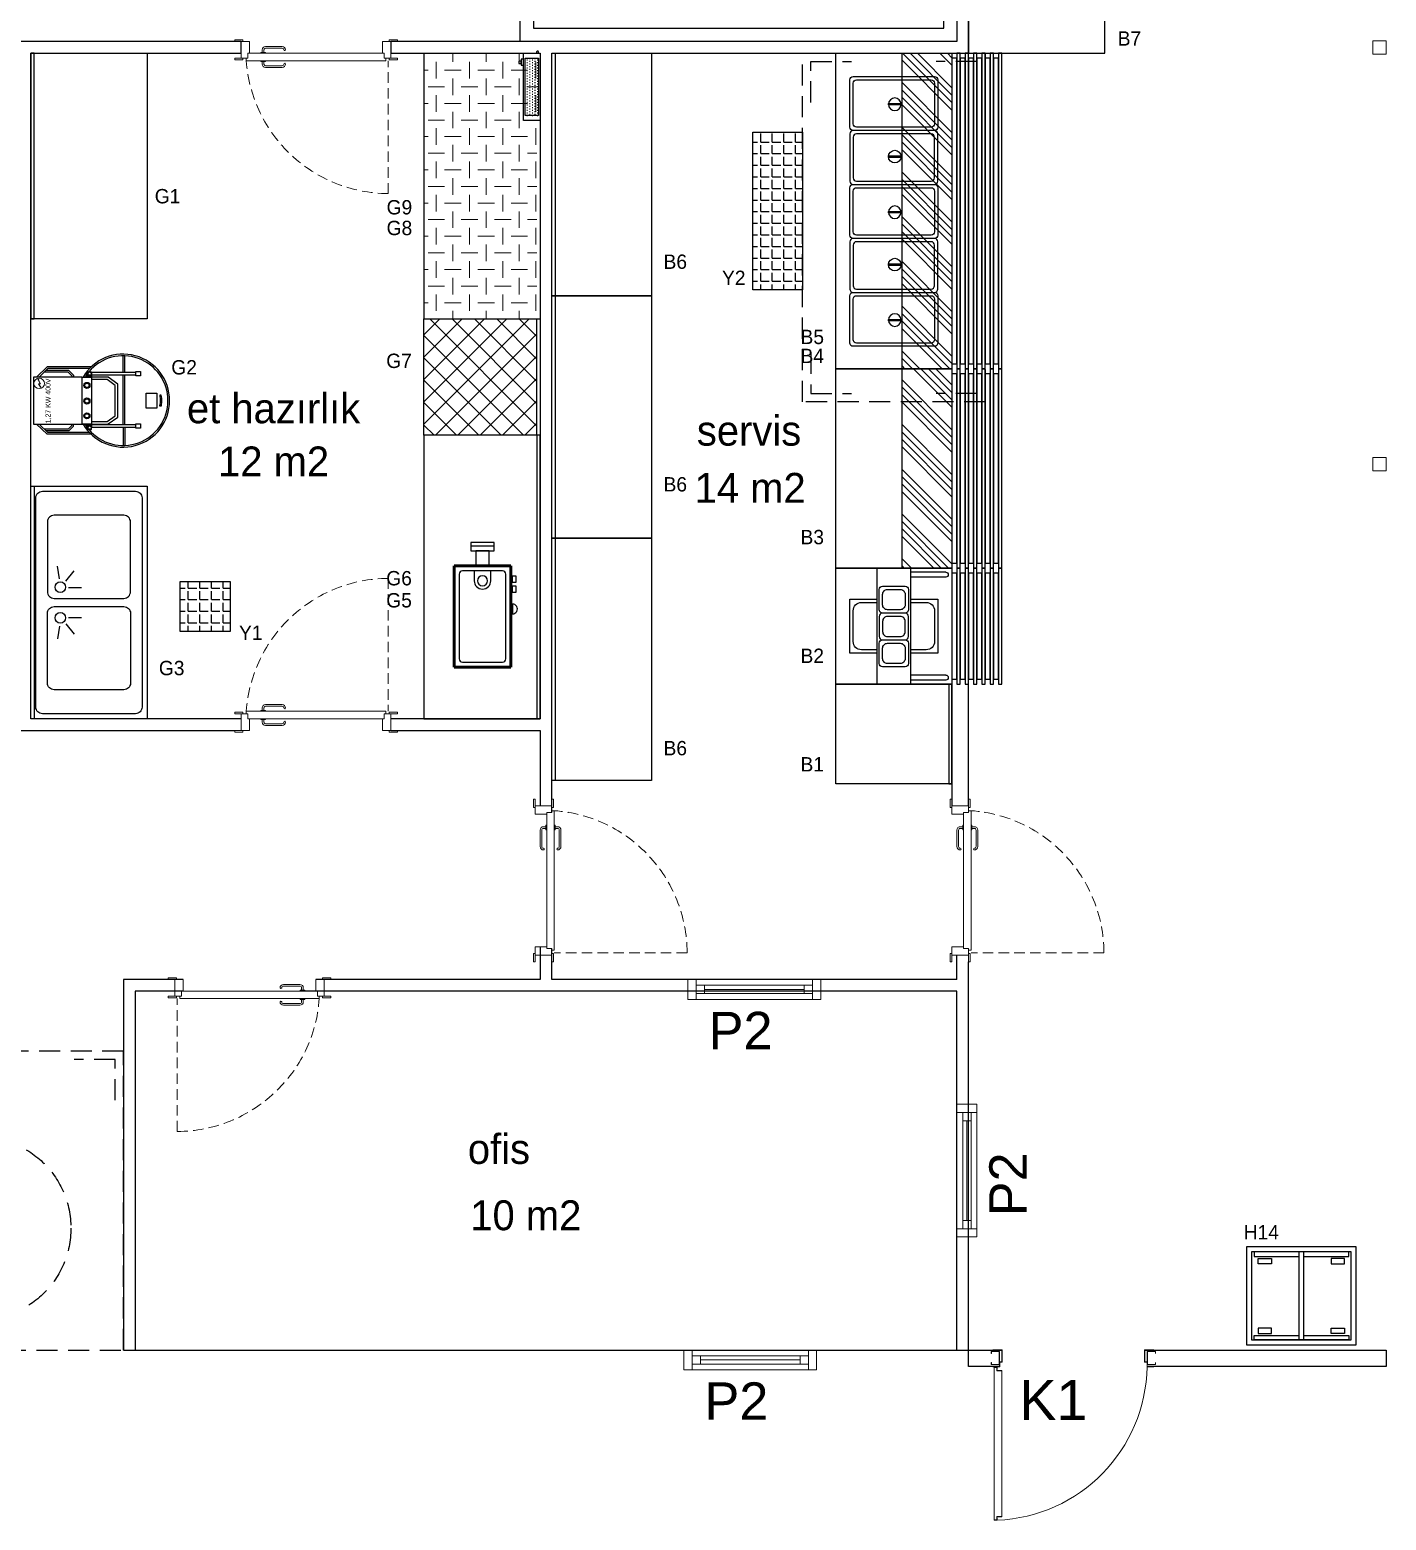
# Model space of a CAD drawing. Header units: millimetres. Extents: x 1025294 to 1031414, y -12734 to -8299.
# Drawn here: x 1028805 to 1029621, y -11163 to -10266 of the extents above; entities that cross this region are included whole.
import ezdxf
from ezdxf.enums import TextEntityAlignment as Align

# ---------------------------------------------------------------- set-up
doc = ezdxf.new("R2010")
doc.units = ezdxf.units.MM
for name, pattern in [('CONTINU', [0]), ('DASHED2', [9.525, 6.35, -3.175]), ('HIDDEN', [0.375, 0.25, -0.125]), ('HIDDENX2', [19.05, 12.7, -6.35])]:
    doc.linetypes.add(name, pattern=pattern)
for name, color, linetype, lineweight in [('-DWG_ANA', 7, 'Continuous', 50), ('-DWG_DETAY1', 7, 'Continuous', 25), ('A_strc-prf', 115, 'Continuous', 9), ('DUVAR', 1, 'Continuous', 40), ('GRC-et', 10, 'Continuous', 15), ('NO', 7, 'Continuous', 30), ('PENCERE', 142, 'Continuous', 13), ('TEFRİŞŞ', 1, 'Continuous', 9), ('WALL INTERNAL', 7, 'Continuous', 50), ('YAZİ', 7, 'Continuous', 5)]:
    doc.layers.add(name, color=color, linetype=linetype, lineweight=lineweight)
for name, color, linetype in [('0-MUTFAK', 7, 'Continuous'), ('DIŞ PANEL', 21, 'Continuous'), ('Kıtc-002 Çizgi', 7, 'Continuous'), ('Kıtc-011 Elk Tes Yazı 001', 1, 'Continuous'), ('Kıtc-014 Elk Tes İşaretler', 1, 'Continuous'), ('S2000-002 Çizgi', 7, 'Continuous'), ('S2000-034 Soğuk Oda', 1, 'Continuous')]:
    doc.layers.add(name, color=color, linetype=linetype)
doc.styles.add('ROMANS', font='ROMANSTW.SHX', dxfattribs={"width": 0.8})
doc.styles.get("Standard").update_dxf_attribs({"font": 'arial.ttf', "height": 400})
doc.styles.add('T3', font='arial.ttf')
doc.styles.add('TAKSİM', font='GOTHIC.TTF', dxfattribs={"height": 20})
doc.styles.add('YENI', font='arial.ttf', dxfattribs={"height": 1})

# ---------------------------------------------------------------- blocks, each defined once
blk = doc.blocks.new('WE2')
at = {"layer": 'A_strc-prf', "linetype": 'DASHED2', "elevation": 0}
blk.add_lwpolyline([(-2278.77, 19384.01, -0.392696), (-2193.23, 19464.02), (-2193.23, 19384.01)], format="xyb", dxfattribs=at)
blk.add_lwpolyline([(-2278.77, 19384.01, -0.392696), (-2193.23, 19464.02), (-2193.23, 19384.01)], format="xyb", dxfattribs=at)
at = {"layer": 'A_strc-prf', "elevation": 0}
for points in [[(-2267.15, 19388.01), (-2257.15, 19388.01, -0.414214), (-2255.15, 19386.01, -0.91685), (-2256.15, 19386.01, 0.414214), (-2257.15, 19387.01), (-2267.15, 19387.01, 0.414214), (-2268.15, 19386.01), (-2268.15, 19384.51), (-2269.15, 19384.51), (-2269.15, 19386.01, -0.414214)], [(-2267.15, 19388.01), (-2257.15, 19388.01, -0.414214), (-2255.15, 19386.01, -0.91685), (-2256.15, 19386.01, 0.414214), (-2257.15, 19387.01), (-2267.15, 19387.01, 0.414214), (-2268.15, 19386.01), (-2268.15, 19384.51), (-2269.15, 19384.51), (-2269.15, 19386.01, -0.414214)], [(-2269.15, 19377.51), (-2269.15, 19379.01), (-2268.15, 19379.01), (-2268.15, 19377.51, 0.414214), (-2267.15, 19376.51), (-2257.15, 19376.51, 0.414214), (-2256.15, 19377.51, -0.91685), (-2255.15, 19377.51, -0.414214), (-2257.15, 19375.51), (-2267.15, 19375.51, -0.414214)], [(-2269.15, 19377.51), (-2269.15, 19379.01), (-2268.15, 19379.01), (-2268.15, 19377.51, 0.414214), (-2267.15, 19376.51), (-2257.15, 19376.51, 0.414214), (-2256.15, 19377.51, -0.91685), (-2255.15, 19377.51, -0.414214), (-2257.15, 19375.51), (-2267.15, 19375.51, -0.414214)]]:
    blk.add_lwpolyline(points, format="xyb", close=True, dxfattribs=at)
for points in [[(-2285.77, 19383.51), (-2280.77, 19383.51), (-2280.77, 19382.51), (-2281.77, 19382.51), (-2285.77, 19382.51)], [(-2285.77, 19383.51), (-2280.77, 19383.51), (-2280.77, 19382.51), (-2281.77, 19382.51), (-2285.77, 19382.51)], [(-2281.77, 19382.51), (-2277.77, 19382.51), (-2277.77, 19379.51), (-2276.77, 19379.51), (-2276.77, 19372.51), (-2281.77, 19372.51)], [(-2281.77, 19382.51), (-2277.77, 19382.51), (-2277.77, 19379.51), (-2276.77, 19379.51), (-2276.77, 19372.51), (-2281.77, 19372.51)], [(-2277.77, 19382.51), (-2278.77, 19382.51), (-2278.77, 19384.01), (-2194.77, 19384.01), (-2194.77, 19382.51), (-2195.77, 19382.51), (-2195.77, 19379.51), (-2196.77, 19379.51), (-2277.77, 19379.51)], [(-2277.77, 19382.51), (-2278.77, 19382.51), (-2278.77, 19384.01), (-2194.77, 19384.01), (-2194.77, 19382.51), (-2195.77, 19382.51), (-2195.77, 19379.51), (-2196.77, 19379.51), (-2277.77, 19379.51)], [(-2270.03, 19384.51), (-2267.28, 19384.51), (-2267.28, 19384.01), (-2270.03, 19384.01)], [(-2270.03, 19384.51), (-2267.28, 19384.51), (-2267.28, 19384.01), (-2270.03, 19384.01)], [(-2270.03, 19379.51), (-2267.28, 19379.51), (-2267.28, 19379.01), (-2270.03, 19379.01)], [(-2270.03, 19379.51), (-2267.28, 19379.51), (-2267.28, 19379.01), (-2270.03, 19379.01)], [(-2196.77, 19379.51), (-2195.77, 19379.51), (-2195.77, 19382.51), (-2191.77, 19382.51), (-2191.77, 19372.51), (-2196.77, 19372.51)], [(-2196.77, 19379.51), (-2195.77, 19379.51), (-2195.77, 19382.51), (-2191.77, 19382.51), (-2191.77, 19372.51), (-2196.77, 19372.51)], [(-2192.77, 19383.51), (-2187.77, 19383.51), (-2187.77, 19382.51), (-2191.77, 19382.51), (-2192.77, 19382.51)], [(-2192.77, 19383.51), (-2187.77, 19383.51), (-2187.77, 19382.51), (-2191.77, 19382.51), (-2192.77, 19382.51)], [(-2285.77, 19372.51), (-2281.77, 19372.51), (-2280.77, 19372.51), (-2280.77, 19371.51), (-2285.77, 19371.51)], [(-2285.77, 19372.51), (-2281.77, 19372.51), (-2280.77, 19372.51), (-2280.77, 19371.51), (-2285.77, 19371.51)], [(-2192.77, 19372.51), (-2191.77, 19372.51), (-2187.77, 19372.51), (-2187.77, 19371.51), (-2192.77, 19371.51)], [(-2192.77, 19372.51), (-2191.77, 19372.51), (-2187.77, 19372.51), (-2187.77, 19371.51), (-2192.77, 19371.51)]]:
    blk.add_lwpolyline(points, close=True, dxfattribs=at)
blk = doc.blocks.new('A$C7A461B3E')
at = {"layer": 'S2000-002 Çizgi'}
for points in [[(0, 0), (59, 0), (59, 66), (0, 66)], [(3, 3), (56, 3), (56, 63), (3, 63)], [(7, 59), (7, 51), (10.05, 51), (10.05, 59)], [(52, 59), (52, 51), (48.95, 51), (48.95, 59)], [(3, 31.5), (56, 31.5), (56, 34.5), (3, 34.5)], [(7, 7), (7, 15), (10.05, 15), (10.05, 7)], [(52, 7), (52, 15), (48.95, 15), (48.95, 7)]]:
    blk.add_lwpolyline(points, close=True, dxfattribs=at)
for points in [[(5.63, 31.5), (5.63, 4.42), (3, 4.42), (3, 61.36), (5.63, 61.36), (5.63, 34.5)], [(53.37, 31.5), (53.37, 4.42), (56, 4.42), (56, 61.36), (53.37, 61.36), (53.37, 34.5)]]:
    blk.add_lwpolyline(points, dxfattribs=at)
blk = doc.blocks.new('80x110')
at = {"layer": 'PENCERE'}
for p, q in [((1931733.5, 147170.7), (1930933.5, 147170.7)), ((1931033.5, 147085.7), (1931033.5, 147135.7)), ((1931633.5, 147110.7), (1931033.5, 147110.7)), ((1931633.5, 147085.7), (1931633.5, 147135.7)), ((1931733.5, 147050.7), (1930933.5, 147050.7))]:
    blk.add_line(p, q, dxfattribs=at)
for points in [[(1930983.5, 147170.7), (1930933.5, 147170.7), (1930933.5, 147050.7), (1930983.5, 147050.7)], [(1931683.5, 147085.7), (1931683.5, 147135.7), (1930983.5, 147135.7), (1930983.5, 147085.7)], [(1931683.5, 147170.7), (1931733.5, 147170.7), (1931733.5, 147050.7), (1931683.5, 147050.7)]]:
    blk.add_lwpolyline(points, close=True, dxfattribs=at)
blk = doc.blocks.new('A$C510426C4')
at = {"layer": 'S2000-002 Çizgi'}
for p, q in [((2.48, 66.25), (2.48, 45)), ((5.51, 66.25), (5.51, 45)), ((64.49, 66.25), (64.49, 45)), ((67.52, 66.25), (67.52, 45))]:
    blk.add_line(p, q, dxfattribs=at)
for points in [[(0, 100), (70, 100), (70, 98), (0, 98)], [(0, 95), (70, 95), (70, 93), (0, 93)], [(0, 90), (70, 90), (70, 88), (0, 88)], [(3, 98), (67, 98), (67, 95), (3, 95)], [(3, 93), (67, 93), (67, 90), (3, 90)], [(3, 93), (67, 93), (67, 90), (3, 90)], [(0, 85), (70, 85), (70, 83), (0, 83)], [(3, 88), (67, 88), (67, 85), (3, 85)], [(3, 88), (67, 88), (67, 85), (3, 85)], [(3, 88), (67, 88), (67, 85), (3, 85)], [(3, 83), (67, 83), (67, 80), (3, 80)], [(0, 80), (70, 80), (70, 78), (0, 78)], [(0, 75), (70, 75), (70, 73), (0, 73)], [(3, 78), (67, 78), (67, 75), (3, 75)], [(3, 73), (67, 73), (67, 70), (3, 70)], [(0, 0), (70, 0), (70, 70), (0, 70)], [(0, 45), (0, 25), (70, 25), (70, 45)]]:
    blk.add_lwpolyline(points, close=True, dxfattribs=at)
for points in [[(51.25, 45), (51.25, 61.5), (18.75, 61.5), (18.75, 45)], [(18.75, 25), (18.75, 8.5), (51.25, 8.5), (51.25, 25)]]:
    blk.add_lwpolyline(points, dxfattribs=at)
for points in [[(49.25, 45), (49.25, 54.5, 0.414214), (44.25, 59.5), (25.75, 59.5, 0.414214), (20.75, 54.5), (20.75, 45)], [(20.75, 25), (20.75, 15.5, 0.414214), (25.75, 10.5), (44.25, 10.5, 0.414214), (49.25, 15.5), (49.25, 25)]]:
    blk.add_lwpolyline(points, format="xyb", dxfattribs=at)
for points in [[(12.5, 26.2), (24.7, 26.2, 0.414214), (26.7, 28.2), (26.7, 41.8, 0.414214), (24.7, 43.8), (12.5, 43.8, 0.414214), (10.5, 41.8), (10.5, 28.2, 0.414214)], [(15.5, 28.2), (21.7, 28.2, 0.414214), (24.7, 31.2), (24.7, 38.8, 0.414214), (21.7, 41.8), (15.5, 41.8, 0.414214), (12.5, 38.8), (12.5, 31.2, 0.414214)], [(40.9, 26.2), (28.7, 26.2, -0.414214), (26.7, 28.2), (26.7, 41.8, -0.414214), (28.7, 43.8), (40.9, 43.8, -0.414214), (42.9, 41.8), (42.9, 28.2, -0.414214)], [(37.9, 28.2), (31.7, 28.2, -0.414214), (28.7, 31.2), (28.7, 38.8, -0.414214), (31.7, 41.8), (37.9, 41.8, -0.414214), (40.9, 38.8), (40.9, 31.2, -0.414214)], [(44.9, 26.2), (57.1, 26.2, 0.414214), (59.1, 28.2), (59.1, 41.8, 0.414214), (57.1, 43.8), (44.9, 43.8, 0.414214), (42.9, 41.8), (42.9, 28.2, 0.414214)], [(47.9, 28.2), (54.1, 28.2, 0.414214), (57.1, 31.2), (57.1, 38.8, 0.414214), (54.1, 41.8), (47.9, 41.8, 0.414214), (44.9, 38.8), (44.9, 31.2, 0.414214)]]:
    blk.add_lwpolyline(points, format="xyb", close=True, dxfattribs=at)
for centre in [(4, 66.25), (66, 66.25), (66, 66.25)]:
    blk.add_arc(centre, 1.51, 0, 180, dxfattribs=at)
blk = doc.blocks.new('A$C4383204F')
at = {"layer": 'S2000-002 Çizgi'}
for points in [[(51, 32.5), (2, 32.5, 0.414214), (0, 30.5), (0, 2, 0.414214), (2, 0), (51, 0, 0.414214), (53, 2), (53, 30.5, 0.414214)], [(49, 30.5), (4, 30.5, 0.414214), (2, 28.5), (2, 4, 0.414214), (4, 2), (49, 2, 0.414214), (51, 4), (51, 28.5, 0.414214)]]:
    blk.add_lwpolyline(points, format="xyb", close=True, dxfattribs=at)
blk.add_lwpolyline([(29.68, 16.18), (22.18, 16.18), (22.18, 15.43), (29.68, 15.43)], close=True, dxfattribs=at)
blk.add_circle((25.93, 15.78), 3.82, dxfattribs=at)
blk = doc.blocks.new('A$C57210E87')
at = {"layer": 'S2000-002 Çizgi'}
h = blk.add_hatch(dxfattribs=at)
h.set_pattern_fill('ANSI34', color=254, style=0)
h.set_pattern_definition([(45, (-7423.186, -591.372), (-13.470384, 13.470384), []), (45, (-7418.696, -591.372), (-13.470384, 13.470384), []), (45, (-7414.205, -591.372), (-13.470384, 13.470384), []), (45, (-7409.715, -591.372), (-13.470384, 13.470384), [])])
h.paths.add_polyline_path([(0, 30), (190, 30), (190, 60), (0, 60)])
for points in [[(0, 100), (190, 100), (190, 30), (0, 30)], [(0, 60), (190, 60), (190, 30), (0, 30)], [(0, 25), (190, 25), (190, 27), (0, 27)], [(3, 27), (187, 27), (187, 30), (3, 30)], [(0, 20), (190, 20), (190, 22), (0, 22)], [(3, 22), (187, 22), (187, 25), (3, 25)], [(3, 17), (187, 17), (187, 20), (3, 20)], [(0, 15), (190, 15), (190, 17), (0, 17)], [(0, 10), (190, 10), (190, 12), (0, 12)], [(3, 12), (187, 12), (187, 15), (3, 15)], [(3, 12), (187, 12), (187, 15), (3, 15)], [(3, 12), (187, 12), (187, 15), (3, 15)], [(3, 7), (187, 7), (187, 10), (3, 10)], [(3, 7), (187, 7), (187, 10), (3, 10)], [(0, 5), (190, 5), (190, 7), (0, 7)], [(0, 0), (190, 0), (190, 2), (0, 2)], [(3, 2), (187, 2), (187, 5), (3, 5)]]:
    blk.add_lwpolyline(points, close=True, dxfattribs=at)
at = {"layer": 'S2000-002 Çizgi', "extrusion": (0, 0, -1), "zscale": -1, "rotation": 90}
for p in [(-13.5, 38.5), (-78.5, 38.5), (-143.5, 38.5)]:
    blk.add_blockref('A$C4383204F', p, dxfattribs=at)
at = {"layer": 'S2000-002 Çizgi', "rotation": 90}
for p in [(78.5, 38.5), (143.5, 38.5)]:
    blk.add_blockref('A$C4383204F', p, dxfattribs=at)
blk = doc.blocks.new('A$C4E1C55C0')
at = {"layer": 'S2000-002 Çizgi'}
for points in [[(0, 120), (0, 0), (2, 0), (2, 120)], [(2, 117), (2, 3), (5, 3), (5, 117)], [(5, 120), (5, 0), (7, 0), (7, 120)], [(7, 117), (7, 3), (10, 3), (10, 117)], [(7, 117), (7, 3), (10, 3), (10, 117)], [(10, 120), (10, 0), (12, 0), (12, 120)], [(12, 117), (12, 3), (15, 3), (15, 117)], [(12, 117), (12, 3), (15, 3), (15, 117)], [(12, 117), (12, 3), (15, 3), (15, 117)], [(15, 120), (15, 0), (17, 0), (17, 120)], [(17, 117), (17, 3), (20, 3), (20, 117)], [(20, 120), (20, 0), (22, 0), (22, 120)], [(22, 117), (22, 3), (25, 3), (25, 117)], [(25, 120), (25, 0), (27, 0), (27, 120)], [(27, 117), (27, 3), (30, 3), (30, 117)], [(100, 120), (100, 0), (30, 0), (30, 120)]]:
    blk.add_lwpolyline(points, close=True, dxfattribs=at)
blk = doc.blocks.new('A$C29431E44')
at = {"layer": 'Kıtc-014 Elk Tes İşaretler', "linetype": 'Continuous', "lineweight": 0}
for p, q in [((2.9, 3.66), (0.96, 2.3)), ((0.96, 2.3), (1, 2.21)), ((1, 2.21), (2.81, 3.48)), ((2.81, 3.48), (2.9, 2.31)), ((3, 2.49), (2.9, 3.66)), ((2.9, 2.31), (5.24, 3.52)), ((5.18, 3.62), (3, 2.49)), ((5.66, 3.81), (5.09, 3.77)), ((5.09, 3.77), (5.17, 3.64)), ((5.17, 3.64), (5.34, 3.36)), ((5.24, 3.52), (5.19, 3.62)), ((5.34, 3.36), (5.66, 3.81))]:
    blk.add_line(p, q, dxfattribs=at)
blk.add_circle((3.16, 3.16), 3.16, dxfattribs=at)
blk = doc.blocks.new('A$C5DC8673B')
at = {"layer": 'Kıtc-002 Çizgi'}
for p, q in [((9.81, 60.6), (9.81, 74.46)), ((10.81, 61.02), (10.81, 75.5)), ((45.07, 61.02), (45.07, 75.5)), ((46.07, 60.6), (46.07, 74.46)), ((12.51, 57.9), (9.81, 60.6)), ((12.93, 58.9), (10.81, 61.02)), ((12.51, 57.9), (13.78, 57.9)), ((12.93, 58.9), (13.78, 58.9)), ((42.95, 58.9), (42.1, 58.9)), ((43.36, 57.9), (42.1, 57.9)), ((42.95, 58.9), (45.07, 61.02)), ((43.36, 57.9), (46.07, 60.6)), ((12.86, 49.25), (12.86, 46.97)), ((13.78, 52.49), (13.78, 46.97)), ((13.27, 27.91), (43.51, 27.91)), ((44.79, 27.91), (54.94, 27.91)), ((13.27, 26.91), (43.51, 26.91)), ((44.79, 26.91), (54.92, 26.91)), ((25.28, 5.74), (25.55, 5.7)), ((25.28, 4.93), (25.55, 4.89)), ((30.59, 5.74), (30.32, 5.7)), ((30.59, 4.93), (30.32, 4.89))]:
    blk.add_line(p, q, dxfattribs=at)
for points in [[(13.78, 52.49), (42.1, 52.49), (42.1, 81.92), (13.78, 81.92)], [(10.58, 49.85), (13.78, 49.85), (13.78, 49.25), (10.58, 49.25)], [(12.86, 49.25), (10.58, 49.25), (10.58, 46.97), (12.86, 46.97)], [(12, 20.21), (13.27, 20.21), (13.27, 46.97), (12, 46.97)], [(13.78, 49.25), (12.86, 49.25), (12.86, 46.97), (13.78, 46.97)], [(13.78, 52.49), (42.1, 52.49), (42.1, 46.97), (13.78, 46.97)], [(42.1, 49.82), (45.29, 49.82), (45.29, 49.23), (42.1, 49.23)], [(43.01, 46.95), (42.1, 46.95), (42.1, 49.23), (43.01, 49.23)], [(43.01, 49.23), (45.29, 49.23), (45.29, 46.95), (43.01, 46.95)], [(43.51, 20.19), (44.79, 20.19), (44.79, 46.95), (43.51, 46.95)], [(11.26, 20.21), (14.01, 20.21), (14.01, 17.47), (11.26, 17.47)], [(42.78, 20.19), (45.52, 20.19), (45.52, 17.45), (42.78, 17.45)], [(23.37, 13.98), (32.5, 13.98), (32.5, 7.59), (23.37, 7.59)], [(24.56, 5.74), (25.28, 5.74), (25.28, 4.93), (24.56, 4.93)], [(31.32, 5.74), (30.59, 5.74), (30.59, 4.93), (31.32, 4.93)]]:
    blk.add_lwpolyline(points, close=True, dxfattribs=at)
for points in [[(7.66, 47.23), (7.66, 73.69), (13.78, 79.99)], [(8.66, 48.22), (8.66, 73.29), (13.78, 78.56)], [(48.21, 47.23), (48.21, 73.69), (42.1, 79.99)], [(47.21, 48.22), (47.21, 73.29), (42.1, 78.56)], [(13.78, 46.97), (13.78, 37.33), (13.9, 36.96), (18.04, 31.19), (18.44, 31.17), (37.43, 31.17), (37.84, 31.19), (41.98, 36.96), (42.1, 37.33), (42.1, 46.97)], [(15.28, 46.97), (15.28, 37.61), (18.82, 32.67), (37.05, 32.67), (40.6, 37.61), (40.6, 46.97)]]:
    blk.add_lwpolyline(points, dxfattribs=at)
for centre, radius in [((11.69, 48.13), 1), ((18.78, 49.73), 1.82), ((18.78, 49.73), 1.28), ((27.7, 49.73), 1.82), ((27.7, 49.73), 1.28), ((37.09, 49.73), 1.82), ((37.09, 49.73), 1.28), ((44.19, 48.13), 1)]:
    blk.add_circle(centre, radius, dxfattribs=at)
for centre, radius, start, end in [((27.94, 27.91), 28, 120.37847, 59.62153), ((27.94, 27.91), 27, 130.00552, 49.99448), ((27.94, 27.91), 27, 121.63053, 125.66401), ((27.94, 27.91), 27, 54.24941, 58.36948), ((27.94, 14.35), 8.97, 254.57781, 285.42219), ((27.94, 13.54), 8.97, 254.57781, 285.42219)]:
    blk.add_arc(centre, radius, start, end, dxfattribs=at)
for points, knots in [([(1.23, 27.91), (1.16, 27.91), (1.06, 27.91), (0.97, 27.91), (0.94, 27.91)], [0, 0, 0, 0, 0.1306613, 0.1926211, 0.1926211, 0.1926211, 0.1926211]), ([(1.23, 27.91), (1.16, 27.91), (1.06, 27.91), (0.97, 27.91), (0.94, 27.91)], [0, 0, 0, 0, 0.1306613, 0.1926211, 0.1926211, 0.1926211, 0.1926211]), ([(12, 27.91), (11.69, 27.91), (11.39, 27.91), (11.08, 27.91), (10.43, 27.91), (8.89, 27.91), (6.48, 27.91), (3.85, 27.91), (2.1, 27.91), (1.23, 27.91)], [-0.091879, -0.091879, -0.091879, -0.091879, 0, 0, 0, 0.196291, 0.46418, 0.732097, 1, 1, 1, 1]), ([(12, 27.91), (11.69, 27.91), (11.39, 27.91), (11.08, 27.91), (10.43, 27.91), (8.89, 27.91), (6.48, 27.91), (3.85, 27.91), (2.1, 27.91), (1.23, 27.91)], [-0.091879, -0.091879, -0.091879, -0.091879, 0, 0, 0, 0.196291, 0.46418, 0.732097, 1, 1, 1, 1]), ([(12, 26.91), (11.97, 26.91), (11.94, 26.91), (11.87, 26.91), (11.82, 26.91), (11.66, 26.91), (11.56, 26.91), (11.44, 26.91), (11.43, 26.91), (11.38, 26.91), (11.35, 26.91), (11.26, 26.91), (11.2, 26.91), (11.12, 26.91), (11.11, 26.91), (11.08, 26.91), (11.07, 26.91), (11.05, 26.91), (11.04, 26.91), (11.02, 26.91), (11, 26.91), (10.95, 26.91), (10.91, 26.91), (10.81, 26.91), (10.74, 26.91), (10.52, 26.91), (10.38, 26.91), (9.96, 26.91), (9.68, 26.91), (9.37, 26.91), (9.34, 26.91), (9.27, 26.91), (9.22, 26.91), (9.16, 26.91), (9.15, 26.91), (9.14, 26.91), (9.13, 26.91), (9.12, 26.91), (9.11, 26.91), (9.09, 26.91), (9.08, 26.91), (9.04, 26.91), (9.02, 26.91), (8.94, 26.91), (8.89, 26.91), (8.74, 26.91), (8.64, 26.91), (8.33, 26.91), (8.13, 26.91), (7.51, 26.91), (7.11, 26.91), (6.66, 26.91), (6.62, 26.91), (6.56, 26.91), (6.55, 26.91), (6.52, 26.91), (6.51, 26.91), (6.49, 26.91), (6.49, 26.91), (6.47, 26.91), (6.46, 26.91), (6.44, 26.91), (6.42, 26.91), (6.38, 26.91), (6.34, 26.91), (6.25, 26.91), (6.19, 26.91), (6, 26.91), (5.88, 26.91), (5.5, 26.91), (5.25, 26.91), (4.98, 26.91), (4.95, 26.91), (4.88, 26.91), (4.83, 26.91), (4.68, 26.91), (4.58, 26.91), (4.29, 26.91), (4.09, 26.91), (3.88, 26.91), (3.87, 26.91), (3.85, 26.91), (3.84, 26.91), (3.82, 26.91), (3.81, 26.91), (3.78, 26.91), (3.76, 26.91), (3.7, 26.91), (3.66, 26.91), (3.54, 26.91), (3.46, 26.91), (3.22, 26.91), (3.06, 26.91), (2.57, 26.91), (2.25, 26.91), (1.7, 26.91), (1.46, 26.91), (1.23, 26.91)], [-0.091879, -0.091879, -0.091879, -0.091879, -0.084163, -0.084163, -0.068729, -0.068729, -0.037862, -0.037862, -0.033319, -0.033319, -0.024232, -0.024232, -0.006058, -0.006058, -0.000672, -0.000672, 0.001993, 0.001993, 0.004658, 0.004658, 0.009988, 0.009988, 0.020649, 0.020649, 0.04197, 0.04197, 0.084612, 0.084612, 0.169896, 0.169896, 0.17737, 0.17737, 0.192318, 0.192318, 0.194954, 0.194954, 0.196886, 0.196886, 0.198819, 0.198819, 0.202683, 0.202683, 0.210411, 0.210411, 0.225868, 0.225868, 0.256781, 0.256781, 0.318608, 0.318608, 0.442262, 0.442262, 0.455315, 0.455315, 0.459598, 0.459598, 0.462633, 0.462633, 0.465016, 0.465016, 0.4674, 0.4674, 0.472167, 0.472167, 0.481702, 0.481702, 0.500771, 0.500771, 0.538909, 0.538909, 0.615186, 0.615186, 0.622666, 0.622666, 0.637628, 0.637628, 0.667551, 0.667551, 0.727398, 0.727398, 0.731293, 0.731293, 0.734369, 0.734369, 0.737445, 0.737445, 0.743597, 0.743597, 0.755901, 0.755901, 0.780509, 0.780509, 0.829725, 0.829725, 0.928156, 0.928156, 1, 1, 1, 1])]:
    blk.add_open_spline(points, degree=3, knots=knots, dxfattribs=at)
at = {"layer": 'Kıtc-014 Elk Tes İşaretler'}
blk.add_blockref('A$C29431E44', (35.14, 75.32), dxfattribs=at)
at = {"layer": 'Kıtc-011 Elk Tes Yazı 001', "insert": (14.28, 74.65), "char_height": 3, "attachment_point": 1}
blk.add_mtext_dynamic_manual_height_columns('{\\f@Arial Unicode MS|b0|i0|c162|p34;1,27 KW 400V }', width=31.2688, gutter_width=50, heights=[0], dxfattribs=at)
blk = doc.blocks.new('1YM-inox2000STR')
at = {"layer": '-DWG_ANA', "color": 0}
for p, q in [((61, 0), (0, 0)), ((0, 0), (0, -34)), ((61, -34), (61, 0)), ((0, -34), (61, -34))]:
    blk.add_line(p, q, dxfattribs=at)
at = {"layer": '-DWG_DETAY1', "color": 0}
blk.add_lwpolyline([(58, -5), (58, -29, -0.414214), (56, -31), (5, -31, -0.414214), (3, -29), (3, -5, -0.414214), (5, -3), (56, -3, -0.414214)], format="xyb", close=True, dxfattribs=at)
for points in [[(-9, -10), (-9, -24), (-14, -24), (-14, -10), (-9, -10)], [(-12, -10), (-12, -24)], [(0, -21), (-9, -21), (-9, -13), (0, -13)], [(10, -35), (6, -35), (6, -37), (10, -37), (10, -35)], [(16, -35), (12, -35), (12, -37), (16, -37), (16, -35)]]:
    blk.add_lwpolyline(points, dxfattribs=at)
for points in [[(3, -12), (9, -12, -1), (9, -22), (3, -22)], [(26, -35), (29, -35, -1.004224), (23, -35), (26, -35)]]:
    blk.add_lwpolyline(points, format="xyb", dxfattribs=at)
blk.add_circle((9, -17), 3, dxfattribs=at)
at = {"layer": 'NO', "linetype": 'Continuous', "style": 'ROMANS', "width": 0.8}
blk.add_attdef('NO', text='', height=10, dxfattribs=at).set_placement((31, -17), align=Align.MIDDLE)
blk = doc.blocks.new('A$C3BCB2360')
at = {"layer": 'Kıtc-002 Çizgi'}
h = blk.add_hatch(dxfattribs=at)
h.set_pattern_fill('DOTS', color=256, style=0)
h.set_pattern_definition([(0, (-5262.7797, -8365.3325), (0.79375, 1.5875), [0, -1.5875])])
h.paths.add_polyline_path([(3, 11.83), (3, 3.83), (37.5, 3.83), (37.5, 11.83)])
for points in [[(0, 2.83), (40.5, 2.83), (40.5, 12.83), (0, 12.83)], [(3, 3.83), (37.5, 3.83), (37.5, 11.83), (3, 11.83)], [(40.5, 11.83), (41.4, 11.83), (41.7, 11.53), (41.7, 10.93), (41.4, 10.63), (40.5, 10.63)], [(33.33, 2.83), (36.88, 2.83), (36.88, 1.42), (33.33, 1.42)], [(34.4, 1.42), (35.81, 1.42), (35.81, 0), (34.4, 0)]]:
    blk.add_lwpolyline(points, close=True, dxfattribs=at)
blk = doc.blocks.new('Evye2.140-70')
at = {"color": 251}
for p, q in [((-84.16, -17.24), (-91.97, -16.13)), ((-55.84, -17.24), (-48.03, -16.13)), ((-82.93, -21.05), (-89.03, -26.06)), ((-79.02, -22.71), (-79.02, -30.6)), ((-60.98, -22.71), (-60.98, -30.6)), ((-57.07, -21.05), (-50.97, -26.06))]:
    blk.add_line(p, q, dxfattribs=at)
for points in [[(0, -70), (-140, -70), (-140, 0), (0, 0)], [(0, -2), (-140, -2), (-140, 0), (0, 0)]]:
    blk.add_lwpolyline(points, close=True)
blk.add_lwpolyline([(-7, -67), (-133, -67, -0.414214), (-137, -63), (-137, -7, -0.414214), (-133, -3), (-7, -3, -0.414214), (-3, -7), (-3, -63, -0.414214)], format="xyb", close=True)
for points in [[(-76.5, -60), (-118.5, -60, -0.414214), (-122.5, -56), (-122.5, -14, -0.414214), (-118.5, -10), (-76.5, -10, -0.414214), (-72.5, -14), (-72.5, -56, -0.414214)], [(-63.5, -60), (-21.5, -60, 0.414214), (-17.5, -56), (-17.5, -14, 0.414214), (-21.5, -10), (-63.5, -10, 0.414214), (-67.5, -14), (-67.5, -56, 0.414214)]]:
    blk.add_lwpolyline(points, format="xyb", close=True, dxfattribs=at)
for centre in [(-79.21, -17.74), (-60.79, -17.74)]:
    blk.add_circle(centre, 3.19, dxfattribs=at)
blk = doc.blocks.new('K1 895X2035 (80)')
at = {"color": 171, "lineweight": 15}
for p, q in [((-49641.1, -7285.8), (-49591.1, -7285.8)), ((-49641.1, -7285.8), (-49641.1, -7297.8)), ((-49641.1, -7297.8), (-49639.9, -7297.8)), ((-49641.1, -7365.8), (-49641.1, -7353.8)), ((-49639.9, -7353.8), (-49641.1, -7353.8)), ((-49639.9, -7287), (-49592.3, -7287)), ((-49639.9, -7287), (-49639.9, -7297.8)), ((-49639.9, -7364.6), (-49639.9, -7353.8)), ((-49631.6, -7272.3), (-49631.6, -7273.8)), ((-49592.3, -7287), (-49592.3, -7364.6)), ((-49591.1, -7285.8), (-49591.1, -7365.8)), ((-48651.1, -7285.8), (-48701.1, -7285.8)), ((-48701.1, -7285.8), (-48701.1, -7365.8)), ((-48652.3, -7287), (-48699.9, -7287)), ((-48699.9, -7287), (-48699.9, -7364.6)), ((-48660.6, -7272.3), (-48660.6, -7273.8)), ((-48652.3, -7287), (-48652.3, -7297.8)), ((-48651.1, -7297.8), (-48652.3, -7297.8)), ((-48652.3, -7364.6), (-48652.3, -7353.8)), ((-48652.3, -7353.8), (-48651.1, -7353.8)), ((-48651.1, -7285.8), (-48651.1, -7297.8)), ((-48651.1, -7365.8), (-48651.1, -7353.8)), ((-49591.1, -7365.8), (-49641.1, -7365.8)), ((-49592.3, -7364.6), (-49639.9, -7364.6)), ((-49631.6, -7375.3), (-49631.6, -7373.8)), ((-48701.1, -7365.8), (-48651.1, -7365.8)), ((-48699.9, -7364.6), (-48652.3, -7364.6)), ((-48660.6, -7375.3), (-48660.6, -7373.8))]:
    blk.add_line(p, q, dxfattribs=at)
for points in [[(-49605.3, -7256.5), (-49605.3, -7271.5), (-49623.3, -7271.5), (-49623.3, -6349.1), (-49605.3, -6349.1), (-49605.3, -6364.1), (-49606.5, -6364.1), (-49606.5, -6350.3), (-49622.1, -6350.3), (-49622.1, -7270.3), (-49606.5, -7270.3), (-49606.5, -7256.5)], [(-49621.5, -7270.3), (-49606.5, -7270.3), (-49606.5, -7250.3), (-49576.5, -7250.3), (-49576.5, -6370.3), (-49606.5, -6370.3), (-49606.5, -6350.3), (-49621.5, -6350.3), (-49621.5, -6351.5), (-49607.7, -6351.5), (-49607.7, -6371.5), (-49577.7, -6371.5), (-49577.7, -7249.1), (-49607.7, -7249.1), (-49607.7, -7269.1), (-49621.5, -7269.1)]]:
    blk.add_lwpolyline(points, close=True, dxfattribs=at)
for points in [[(-49631.6, -7272.3), (-49589.6, -7272.3), (-49589.6, -7300.3), (-49574.6, -7300.3), (-49574.6, -7375.3), (-49631.6, -7375.3)], [(-49631.6, -7373.8), (-49576.1, -7373.8), (-49576.1, -7301.8), (-49591.1, -7301.8), (-49591.1, -7273.8), (-49631.6, -7273.8)], [(-48660.6, -7272.3), (-48702.6, -7272.3), (-48702.6, -7300.3), (-48717.6, -7300.3), (-48717.6, -7375.3), (-48660.6, -7375.3)], [(-48660.6, -7373.8), (-48716.1, -7373.8), (-48716.1, -7301.8), (-48701.1, -7301.8), (-48701.1, -7273.8), (-48660.6, -7273.8)]]:
    blk.add_lwpolyline(points, dxfattribs=at)
blk.add_arc((-49641.1, -7287), 938.6, 0.92162, 87.81359, dxfattribs=at)
blk = doc.blocks.new('DIŞ-K1 KAPILI-2514-G-B-(80)')
at = {"layer": 'DIŞ PANEL'}
for points in [[(186, 100), (0, 100), (0, 0), (201, 0)], [(1066.2, 0), (2514, 0), (2514, 100), (1081.2, 100)]]:
    blk.add_lwpolyline(points, dxfattribs=at)
blk.add_blockref('K1 895X2035 (80)', (49777.1, 7373.8))

msp = doc.modelspace()

# ---------------------------------------------------------------- hatches: boundary and pattern name
h = msp.add_hatch()
h.set_pattern_fill('ANGLE', color=256, angle=360)
h.set_pattern_definition([(360, (1027253.9685, -17178.738), (-1e-14, 6.985), [5.08, -1.905]), (90, (1027253.9685, -17178.738), (-6.985, -1e-14), [5.08, -1.905])])
h.paths.add_polyline_path([(1029269.91, -10422.47), (1029239.91, -10422.47), (1029239.91, -10327.47), (1029269.91, -10327.47)])
h = msp.add_hatch()
h.set_pattern_fill('ANGLE', color=256, angle=360)
h.set_pattern_definition([(360, (1026909.2185, -17384.4384), (-1e-14, 6.985), [5.08, -1.905]), (90, (1026909.2185, -17384.4384), (-6.985, -1e-14), [5.08, -1.905])])
h.paths.add_polyline_path([(1028925.16, -10628.17), (1028895.16, -10628.17), (1028895.16, -10598.17), (1028925.16, -10598.17)])
at = {"layer": 'GRC-et'}
h = msp.add_hatch(dxfattribs=at)
h.set_pattern_fill('CHECKERED', color=256, scale=10, style=0)
h.set_pattern_definition([(0, (5244.332, 79.806), (10, 10), [10, -10]), (90, (5249.332, 84.806), (-10, 10), [10, -10])])
h.paths.add_polyline_path([(1029041.91, -10439.97), (1029041.91, -10279.97), (1029109.91, -10279.97), (1029109.91, -10439.97)])
h = msp.add_hatch(dxfattribs=at)
h.set_pattern_fill('ANSI37', color=256, scale=3, style=0)
h.set_pattern_definition([(45, (5231.856, -3.472), (-6.73519209, 6.73519209), []), (135, (5231.856, -3.472), (-6.73519209, -6.73519209), [])])
h.paths.add_polyline_path([(1029109.91, -10439.97), (1029041.91, -10439.97), (1029041.91, -10509.97), (1029109.91, -10509.97)])
at = {"layer": 'S2000-002 Çizgi'}
h = msp.add_hatch(dxfattribs=at)
h.set_pattern_fill('ANSI34', color=254, angle=-90, style=0)
h.set_pattern_definition([(315, (62279.733, -8175.426), (13.4703842, 13.4703842), []), (315, (62279.733, -8179.916), (13.4703842, 13.4703842), []), (315, (62279.733, -8184.406), (13.4703842, 13.4703842), []), (315, (62279.733, -8188.896), (13.4703842, 13.4703842), [])])
h.paths.add_polyline_path([(1029359.91, -10469.97), (1029329.91, -10469.97), (1029329.91, -10589.97), (1029359.91, -10589.97)])
h.paths.add_polyline_path([(1029359.91, -10589.97), (1029329.91, -10589.97)], flags=17)

# ---------------------------------------------------------------- linework, layer by layer
at = {"linetype": 'CONTINU'}
for p, q in [((1029362.91, -9774.47), (1029362.91, -10272.97)), ((1029369.91, -10279.97), (1029369.91, -9774.47)), ((1028931.91, -10272.97), (1028713.41, -10272.97)), ((1028931.91, -10279.97), (1028931.91, -10272.97)), ((1029362.91, -10272.97), (1029021.91, -10272.97)), ((1029021.91, -10272.97), (1029021.91, -10279.97)), ((1028805.16, -10680.72), (1028805.16, -10279.97)), ((1028805.16, -10279.97), (1028931.91, -10279.97)), ((1029021.91, -10279.97), (1029111.91, -10279.97)), ((1029111.91, -10279.97), (1029111.91, -10680.72)), ((1029118.91, -10279.97), (1029369.91, -10279.97)), ((1029118.91, -10737.1), (1029118.91, -10279.97)), ((1028713.41, -10687.72), (1028927.91, -10687.72)), ((1028931.91, -10680.72), (1028805.16, -10680.72)), ((1029111.91, -10680.72), (1029021.91, -10680.72)), ((1029021.91, -10687.72), (1029111.91, -10687.72)), ((1029111.91, -10687.72), (1029111.91, -10733.1)), ((1029111.91, -10818.1), (1029111.91, -10837.72)), ((1029118.91, -10837.72), (1029118.91, -10819.1)), ((1029362.91, -10837.72), (1029362.91, -10823.1)), ((1029369.91, -11060.85), (1029369.91, -10827.1)), ((1028860.91, -10837.72), (1028860.91, -11060.85)), ((1028896.87, -10837.72), (1028860.91, -10837.72)), ((1029111.91, -10837.72), (1028976.87, -10837.72)), ((1029362.91, -10837.72), (1029118.91, -10837.72)), ((1028867.91, -10844.72), (1028867.91, -11060.85)), ((1028896.87, -10844.72), (1028867.91, -10844.72)), ((1029362.91, -10844.72), (1028967.38, -10844.72)), ((1029362.91, -11060.85), (1029362.91, -10844.72)), ((1028860.91, -11060.85), (1029369.91, -11060.85)), ((1028867.91, -11060.85), (1029362.91, -11060.85))]:
    msp.add_line(p, q, dxfattribs=at)
for p, q in [((1029041.91, -10279.97), (1029041.91, -10439.97)), ((1029041.91, -10439.97), (1029111.91, -10439.97))]:
    msp.add_line(p, q)
at = {"ltscale": 5}
for points in [[(1029369.91, -10279.97), (1029451.91, -10279.97), (1029451.91, -10209.97), (1029369.91, -10209.97)], [(1028875.16, -10439.97), (1028805.16, -10439.97), (1028805.16, -10279.97), (1028875.16, -10279.97)], [(1028807.16, -10279.97), (1028805.16, -10279.97), (1028805.16, -10439.97), (1028807.16, -10439.97)], [(1029178.91, -10425.97), (1029118.91, -10425.97), (1029118.91, -10279.97), (1029178.91, -10279.97)], [(1029120.91, -10425.97), (1029118.91, -10425.97), (1029118.91, -10279.97), (1029120.91, -10279.97)], [(1029178.91, -10571.97), (1029118.91, -10571.97), (1029118.91, -10425.97), (1029178.91, -10425.97)], [(1029120.91, -10571.97), (1029118.91, -10571.97), (1029118.91, -10425.97), (1029120.91, -10425.97)], [(1029111.91, -10509.97), (1029041.91, -10509.97), (1029041.91, -10439.97), (1029111.91, -10439.97)], [(1029109.91, -10439.97), (1029111.91, -10439.97), (1029111.91, -10509.97), (1029109.91, -10509.97)], [(1029359.91, -10589.97), (1029329.91, -10589.97), (1029329.91, -10469.97), (1029359.91, -10469.97)], [(1029041.91, -10680.72), (1029111.91, -10680.72), (1029111.91, -10509.97), (1029041.91, -10509.97)], [(1029109.91, -10680.72), (1029111.91, -10680.72), (1029111.91, -10509.97), (1029109.91, -10509.97)], [(1029178.91, -10717.97), (1029118.91, -10717.97), (1029118.91, -10571.97), (1029178.91, -10571.97)], [(1029120.91, -10717.97), (1029118.91, -10717.97), (1029118.91, -10571.97), (1029120.91, -10571.97)], [(1029289.91, -10659.97), (1029359.91, -10659.97), (1029359.91, -10719.84), (1029289.91, -10719.84)], [(1029357.91, -10719.84), (1029359.91, -10719.84), (1029359.91, -10659.97), (1029357.91, -10659.97)]]:
    msp.add_lwpolyline(points, close=True, dxfattribs=at)
for points in [[(1029239.91, -10327.47), (1029269.91, -10327.47), (1029269.91, -10422.47), (1029239.91, -10422.47)], [(1028895.16, -10598.17), (1028925.16, -10598.17), (1028925.16, -10628.17), (1028895.16, -10628.17)]]:
    msp.add_lwpolyline(points, close=True)
for points in [[(1029359.91, -10659.97), (1029359.91, -10733.1)], [(1029369.91, -10733.1), (1029369.91, -10659.97)]]:
    msp.add_lwpolyline(points, dxfattribs=at)
at = {"layer": '0-MUTFAK', "color": 0, "linetype": 'HIDDEN', "ltscale": 55}
msp.add_circle((1028774.3, -10987.52), 55, dxfattribs=at)
at = {"layer": 'S2000-002 Çizgi', "linetype": 'HIDDENX2'}
for points in [[(1029269.91, -10279.97), (1029379.91, -10279.97), (1029379.91, -10489.97), (1029269.91, -10489.97)], [(1028860.91, -10880.85), (1027989.41, -10880.85), (1027989.41, -11060.85), (1028860.91, -11060.85)]]:
    msp.add_lwpolyline(points, close=True, dxfattribs=at)
for points in [[(1029274.91, -10309.56), (1029274.91, -10284.97), (1029299.49, -10284.97)], [(1029374.91, -10309.56), (1029374.91, -10284.97), (1029350.33, -10284.97)], [(1029274.91, -10460.39), (1029274.91, -10484.97), (1029299.49, -10484.97)], [(1029374.91, -10460.39), (1029374.91, -10484.97), (1029350.33, -10484.97)], [(1028855.91, -10910.43), (1028855.91, -10885.85), (1028831.33, -10885.85)]]:
    msp.add_lwpolyline(points, dxfattribs=at)
at = {"layer": 'S2000-034 Soğuk Oda'}
msp.add_lwpolyline([(1029362.91, -9987.47), (1029362.91, -10272.97), (1029099.91, -10272.97), (1029099.91, -10253.95), (1029107.91, -10253.95), (1029107.91, -10264.97), (1029354.91, -10264.97), (1029354.91, -9972.47)], dxfattribs=at)
at = {"layer": 'TEFRİŞŞ', "linetype": 'CONTINU'}
for points in [[(1029613.41, -10272.47), (1029621.41, -10272.47), (1029621.41, -10280.47), (1029613.41, -10280.47), (1029613.41, -10272.47)], [(1029613.41, -10523.47), (1029621.41, -10523.47), (1029621.41, -10531.47), (1029613.41, -10531.47), (1029613.41, -10523.47)]]:
    msp.add_lwpolyline(points, dxfattribs=at)

# ---------------------------------------------------------------- block references
at = {"ltscale": 5, "rotation": 180}
msp.add_blockref('A$C4E1C55C0', (1029389.91, -10469.97), dxfattribs=at)
at = {"layer": '0-MUTFAK', "color": 0}
for name, p, rotation in [('A$C5DC8673B', (1028888.65, -10517.1), 89.99999999999993), ('Evye2.140-70', (1028805.16, -10540.72), 89.99999999999999)]:
    msp.add_blockref(name, p, dxfattribs=dict(at, rotation=rotation))
at = {"layer": '0-MUTFAK', "color": 0, "xscale": -1, "rotation": 90}
msp.add_blockref('1YM-inox2000STR', (1029060.16, -10588.63), dxfattribs=at)
at = {"layer": 'DUVAR', "color": 5, "xscale": -1, "rotation": 180}
msp.add_blockref('WE2', (1031213.68, 9099.54, 0), dxfattribs=at)
at = {"layer": 'DUVAR', "color": 5}
msp.add_blockref('WE2', (1031213.68, -30060.24, 0), dxfattribs=at)
for p, rotation in [((1009736.39, -13014.87, 0), 270), ((1009987.39, -13014.87, 0), 270), ((1026700.1, 8534.79, 0), 180)]:
    msp.add_blockref('WE2', p, dxfattribs=dict(at, rotation=rotation))
at = {"layer": 'Kıtc-002 Çizgi', "xscale": -1, "rotation": 270}
msp.add_blockref('A$C3BCB2360', (1029099.07, -10320.47), dxfattribs=at)
at = {"layer": 'S2000-002 Çizgi'}
for name, p, rotation in [('A$C57210E87', (1029389.91, -10469.97), 90.00000000000001), ('A$C7A461B3E', (1029603.35, -11057.81), 90)]:
    msp.add_blockref(name, p, dxfattribs=dict(at, rotation=rotation))
at = {"layer": 'S2000-002 Çizgi', "xscale": -1, "rotation": 270}
msp.add_blockref('A$C510426C4', (1029289.91, -10659.97), dxfattribs=at)
at = {"layer": 'TEFRİŞŞ', "linetype": 'CONTINU', "xscale": -0.1, "yscale": 0.1, "zscale": 0.1}
for p, rotation in [((836107.55, 3867.34), 180), ((1014657.84, -204086.14), 270), ((836105.05, 3644.22), 180)]:
    msp.add_blockref('80x110', p, dxfattribs=dict(at, rotation=rotation))
at = {"layer": 'WALL INTERNAL', "xscale": -0.1, "yscale": 0.1, "zscale": 0.1, "rotation": 180}
msp.add_blockref('DIŞ-K1 KAPILI-2514-G-B-(80)', (1029369.91, -11060.85), dxfattribs=at)

# ---------------------------------------------------------------- texts
at = {"style": 'TAKSİM'}
for s, p in [('B7', (1029466.78, -10275.41)), ('G1', (1028887.47, -10370.38)), ('G9', (1029027.12, -10377.05)), ('G8', (1029027.12, -10389.52)), ('B6', (1029193.27, -10409.83)), ('Y2', (1029228.48, -10419.56)), ('B5', (1029275.76, -10455.11)), ('G7', (1029026.91, -10469.52)), ('B4', (1029275.76, -10466.56)), ('G2', (1028897.46, -10473.41)), ('B6', (1029193.27, -10543.88)), ('B3', (1029275.76, -10575.65)), ('G6', (1029026.91, -10600.41)), ('G5', (1029026.91, -10613.71)), ('Y1', (1028937.6, -10633.28)), ('B2', (1029275.76, -10647.15)), ('G3', (1028889.97, -10654.51)), ('B6', (1029193.27, -10702.74)), ('B1', (1029275.76, -10712.48)), ('H14', (1029546.18, -10994.24))]:
    msp.add_text(s, height=8.64, dxfattribs=at).set_placement(p, align=Align.CENTER)
for s, p in [('et hazırlık', (1028899.16, -10502.8)), ('servis', (1029206.25, -10516.27)), ('12 m2', (1028917.9, -10534.79)), ('14 m2', (1029204.9, -10550.7)), ('ofis', (1029068.33, -10948.78)), ('10 m2', (1029069.8, -10988.72))]:
    msp.add_text(s, height=18, dxfattribs=at).set_placement(p)
at = {"layer": 'PENCERE', "style": 'T3'}
for p in [(1029213.38, -10879.71), (1029210.88, -11102.83)]:
    msp.add_text('P2', height=22.5, dxfattribs=at).set_placement(p)
msp.add_text('P2', height=22.5, rotation=90, dxfattribs=at).set_placement((1029404.89, -10980.31))
at = {"layer": 'YAZİ', "lineweight": 0, "style": 'YENI'}
msp.add_text('K1', height=24, rotation=359.99999, dxfattribs=at).set_placement((1029400.43, -11102.94))

doc.saveas('drawing.dxf')
